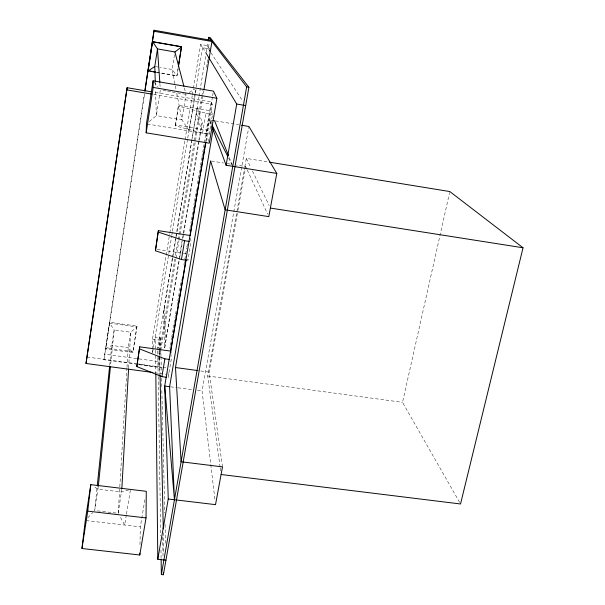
<?xml version="1.0" encoding="UTF-8"?>
<svg xmlns="http://www.w3.org/2000/svg" width="605" height="605" viewBox="0 0 605 605"><rect width="100%" height="100%" fill="white"/><g stroke="black" fill="none" stroke-linecap="round" stroke-linejoin="round"><path stroke-width="0.45" stroke-dasharray="3.02 2.27" d="M139.974 544.674L140.33 526.849L145.223 497.688M137.01 326.08L132.888 352.609L105.633 348.881L105.739 347.973L132.934 351.694L132.888 352.609L128.207 347.663L111.796 345.41L105.633 348.881L109.671 322.253L137.01 326.08L132.934 351.694M121.809 489.18L118.209 513.274L95.598 510.635M128.631 367.931L130.642 332.213L136.972 326.942L109.573 323.108L114.179 329.922L110.571 365.526M118.209 513.274L119.737 487.864M119.798 486.927L126.952 368.362M127.012 367.424L128.207 347.663L130.642 332.213L114.179 329.922L111.796 345.41L109.755 365.11M98.214 487.305L94.698 510.529L97.224 486.133M176.078 237.432L163.486 312.067L164.711 347.701L182.294 239.588M177 231.844L197.26 107.123L202.176 122.641L199.234 140.307M137.501 364.278L103.947 359.733L144.391 93.73M103.947 359.733L144.436 94.728M174.49 54.722L172.16 69.469L176.055 89.623M156.468 72.464L176.947 75.98L178.036 68.441M178.104 68.705L176.947 75.98L172.16 69.469L160.272 67.42M175.352 124.917L178.498 105.361L211.137 110.851L212.529 114.307L209.179 134.204L202.546 133.108L175.495 125.848L175.352 124.917L207.87 130.302L209.179 134.204M175.495 125.848L178.498 105.361M184.374 88.028L186.03 94.342L181.901 119.858L189.274 130.967L196.285 88.194M152.505 349.35L152.483 339.133L169.687 233.757M169.839 232.819L184.918 140.496M185.07 139.566L192.231 95.734M192.382 94.803L193.297 89.207M193.449 88.277L200.603 44.445L207.402 45.64L209.617 48.937L202.554 47.697L200.603 44.445M152.672 352.133L153.284 348.404M153.436 347.474L171.737 235.753M171.888 234.823L172.349 232.033M172.501 231.102L187.603 138.931M187.754 138L194.923 94.244M195.075 93.314L195.99 87.725M196.141 86.795L202.554 47.697M126.324 514.991L124.675 525.042L119.503 515.626M126.475 514.084L130.514 489.422M157.731 350.091L157.686 347.262L172.387 258.04M172.501 257.397L191.581 141.593M191.709 140.829L198.939 96.997M199.09 96.066L205.7 55.97M206.313 52.234L208.007 41.957M176.229 236.502L176.849 232.774M159.017 350.265L158.964 347.436L160.559 337.779L155.44 337.068L155.568 349.304M210.366 51.901L208.286 48.748L209.36 42.237M159.614 351.218L157.92 361.457L104.604 354.197M159.765 350.287L174.853 259.069M175.473 255.34L201.646 97.103M201.798 96.172L202.72 90.584M206.57 67.314L207.19 63.593M207.341 62.663L207.961 58.942M209.194 51.493L209.496 49.633M160.627 351.24L158.011 367.053L138.432 364.399M160.779 350.31L175.881 259.152M176.032 258.222L178.967 240.548M179.118 239.618L203.772 90.795M182.445 238.657L183.217 234.014M183.375 233.084L198.69 141.041M198.841 140.118L202.176 122.641M164.711 347.701L179.572 258.418M179.73 257.488L182.362 241.675M182.975 237.962L183.595 234.241M183.754 233.311L199.083 141.237M202.546 133.108L205.874 113.195L178.649 106.185M169.899 348.306L170.209 346.446M170.368 345.515L171.616 338.082M171.767 337.151L172.395 333.431M172.546 332.5L173.174 328.78M173.325 327.857L173.953 324.136M174.104 323.206L175.511 314.834M175.669 313.912L176.131 311.121M177.068 305.54L177.696 301.819M177.847 300.889L178.475 297.176M178.626 296.246L181.432 279.51M183.928 264.635L186.733 247.899M186.892 246.969L187.512 243.248M189.539 231.163L189.857 229.303M190.008 228.372L191.256 220.938M191.414 220.008L192.035 216.287M192.193 215.357L194.371 202.342M194.53 201.412L195.158 197.699M195.309 196.769L195.937 193.048M196.088 192.118L196.557 189.327M197.495 183.754L200.452 166.088M200.61 165.157L201.238 161.437M201.389 160.506L201.858 157.716M202.017 156.786L202.637 153.073M202.796 152.142L203.416 148.422M203.575 147.491L204.195 143.771M204.354 142.84L211.213 101.935L153.92 92.24M208.74 141.472L206.282 133.781L212.506 96.687M212.657 95.756L213.285 92.051M205.844 141.154L209.421 119.881L212.862 120.456M205.98 141.57L212.234 104.325L211.213 101.935M214.858 499.057L202.093 391.011L233.621 212.794M233.787 211.871L248.731 127.398M220.084 467.068L207.696 376L244.692 167.706M244.859 166.776L246.341 158.404L268.643 162.042M222.496 466.894L209.148 372.105L237.757 211.213M237.924 210.283L245.69 166.572L236.449 165.074M459.596 502.339L402.514 402.325L449.628 192.481M87.793 517.835L92.815 512.518M149.276 121.529L156.347 115.608L160.348 89.986L162.185 90.296M189.183 92.452L194.712 89.139M128.744 489.937L121.65 492.001L98.025 489.18L93.699 486.473M86.22 520.602L140.33 526.849M154.782 372.733L165.936 374.23M170.534 386.814L177.031 387.676M177.961 387.797L191.883 389.658M197.449 390.399L202.093 391.011M200.739 370.963L209.148 372.105M87.052 357.048L135.732 363.643M136.669 363.771L161.943 367.197M162.881 367.326L166.625 367.832M138.711 364.626L161.467 367.711M207.696 376L402.514 402.325M157.686 347.262L158.964 347.436M152.483 339.133L158.881 340.018M157.262 249.434L186.174 253.767M211.5 161.036L223.517 162.979M227.208 163.577L231.828 164.326M147.378 124.048L206.282 133.781M215.516 120.902L238.695 124.774M205.874 113.195L212.529 114.307M163.1 90.455L166.768 91.075M167.683 91.234L171.359 91.854M172.274 92.005L186.03 94.342M153.662 94.433L212.234 104.325M156.453 72.184L176.879 75.693M155.697 66.633L159.357 67.261M206.925 48.506L208.286 48.748M154.207 82.235L158.117 87.165M210.88 52.688L242.575 100.831M202.857 47.787L205.276 51.811M211.115 123.261L209.421 119.881L211.221 124.789M228.509 157.867L232.751 166.307L229.257 157.542M246.341 158.404L250.825 167.661M252.459 171.026L269.165 205.534M245.69 166.572L246.87 169.12M247.256 169.967L267.622 214.087M196.519 113.49L200.852 128.026M176.766 93.291L181.901 119.858L156.347 115.608L155.523 89.646M190.575 238.151L191.074 241.69L187.905 260.49L187.505 257.201M220.205 467.998L220.591 470.781M159.894 83.452L160.151 87.188M170.897 353.683L171.2 359.688L168.198 377.497L167.986 372.143M164.401 308.263L165.589 339.995M155.281 82.235L155.402 85.94M160.559 337.779L160.99 355.687M161.013 356.625L161.384 371.704M161.543 378.299L161.747 386.784M161.838 390.55L164.81 513.063M165.082 524.369L165.581 545.105M159.281 337.605L159.652 355.506M159.675 356.443L160.045 374.344M163.342 532.634L163.773 553.363M159.039 351.21L159.145 356.867M159.168 357.812L159.501 374.79M162.662 537.021L163.063 557.772M157.746 351.036L157.837 356.693M157.852 357.631L158.147 375.554M158.162 376.491L160.741 535.864M160.968 550.005L161.104 558.498M155.576 350.25L155.818 372.846M152.513 350.28L152.52 353.063"/><path stroke-width="0.91" d="M146.032 517.925L146.289 491.313L90.81 484.658L85.282 520.489L81.962 548.516L139.778 554.989L146.032 517.925L87.74 511.127L81.962 548.516M139.778 554.989L139.808 553.114M146.168 132.828L146.448 123.896L153.088 80.828L213.436 91.121L216.87 98.252L209.292 143.181L146.168 132.828L153.178 87.438L153.088 80.828M148.096 70.755L155.538 72.305M166.398 377.255L161.89 376.65L136.813 366.562L139.71 346.839L170.776 351.112L170.86 352.828M136.813 366.562L139.71 346.839M121.862 488.243L128.578 368.876M98.312 486.375L110.473 366.456M97.314 485.195L109.656 366.048M87.74 511.127L90.81 484.658M152.929 372.483L86.001 363.469L127.118 87.71L151.144 91.771M127.118 87.71L86.001 363.469M144.822 90.931L154.093 30.25L211.039 40.323M145.003 91L154.093 30.25M155.258 81.304L154.782 66.474L157.489 48.914L152.551 41.609L181.5 46.683L178.392 66.89M178.324 66.626L181.5 46.683M190.197 235.504L158.374 230.656L155.417 250.75L181.447 259.522L186.06 260.21M155.417 250.75L158.374 230.656M208.309 40.111L208.77 37.351L210.124 37.593L248.905 87.271L163.395 574.75L161.369 574.531L161.119 559.436M203.923 89.865L211.939 41.495L154.131 31.278M161.89 376.65L164.87 358.825L139.642 348.934M181.447 259.522L184.585 240.707L158.412 232.154M205.692 142.077L164.711 386.035L168.25 499.004L157.799 559.27L165.951 560.185M170.776 351.082L172.659 339.904M172.969 338.044L186.113 259.825M190.174 235.617L199.877 177.885M200.187 176.025L200.505 174.164M200.815 172.296L205.821 142.5M169.612 386.686L164.711 386.035L174.444 499.745L169.612 386.686L213.331 128.184M168.25 499.004L215.516 504.646L222.496 466.894L181.092 461.759L175.495 367.537L210.578 160.885L225.151 209.814L268.801 216.628L276.787 173.438L248.897 126.475L241.478 125.235M276.787 173.438L226.111 165.248L236.721 104.045L205.76 52.612M161.369 574.531L246.651 86.886L208.77 37.351M269.573 162.193L449.833 191.558L523.038 247.778L460.534 503.98L221.09 474.502M159.826 82.522L157.489 48.914L174.921 51.962L181.576 46.895L152.558 41.806L148.089 71.027L154.782 66.474M175.495 367.537L197.933 370.585M164.87 358.825L169.392 359.438M184.585 240.707L189.221 241.41M270.382 208.059L523.038 247.778M212.862 120.456L214.586 120.743L228.561 155.795M153.178 87.438L216.87 98.252M236.721 104.045L245.69 105.565M126.695 89.873L151.802 94.115M246.651 86.886L248.905 87.271M149.957 71.072L151.81 71.39M153.67 71.708L155.523 72.025M211.962 124.948L227.662 156.181M211.871 126.551L226.111 165.248M174.921 51.962L183.905 86.228M160.068 375.289L163.267 528.861M163.358 572.867L163.395 574.75M155.825 373.784L157.799 559.27"/></g></svg>
